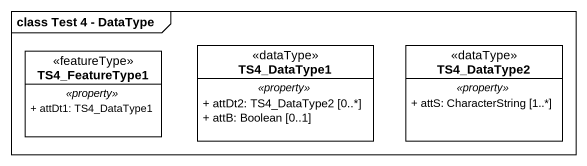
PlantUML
@startuml
mainframe class Test 4 - DataType
hide circle
hide empty members
skinparam classAttributeIconSize 0
class TS4_FeatureType1 <<featureType>> {
  .. <<property>> ..
  + attDt1: TS4_DataType1
}
class TS4_DataType1 <<dataType>> {
  .. <<property>> ..
  + attDt2: TS4_DataType2 [0..*]
  + attB: Boolean [0..1]
}
class TS4_DataType2 <<dataType>> {
  .. <<property>> ..
  + attS: CharacterString [1..*]
}
@enduml
